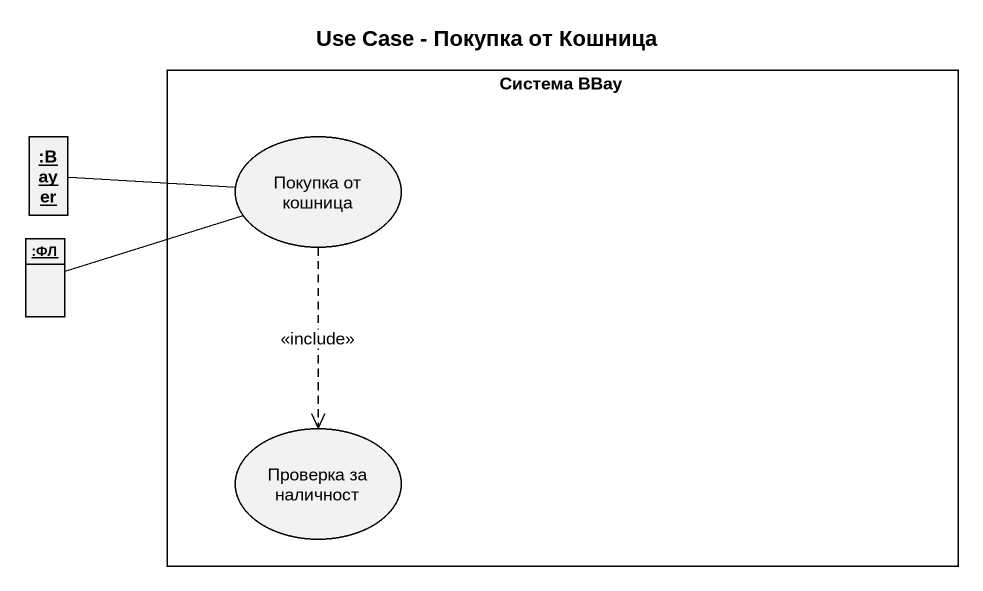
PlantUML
@startuml
title Use Case - Покупка от Кошница
allowmixing
hide circle
hide empty members
rectangle "Система BBay" as Система_BBay {
  usecase "Покупка от кошница" as Покупка_от_кошница
  usecase "Проверка за наличност" as Проверка_за_наличност
}
object ":Bayer" as Bayer
object ":ФЛ" as ФЛ
Bayer -right- Покупка_от_кошница
Покупка_от_кошница ..> Проверка_за_наличност : <<include>>
ФЛ -right- Покупка_от_кошница
@enduml
